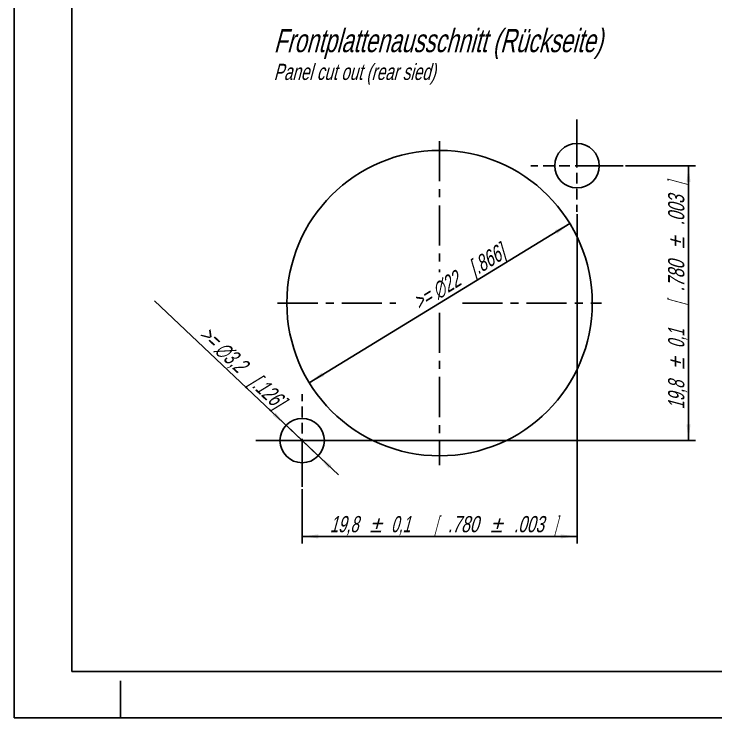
# Model space of a CAD drawing. Header units: millimetres. Extents: x 0 to 420, y 0 to 297.
# Drawn here: x 0 to 151.7, y 0 to 152.1 of the extents above; entities that cross this region are included whole.
import ezdxf
from ezdxf.enums import TextEntityAlignment as Align

# ---------------------------------------------------------------- set-up
doc = ezdxf.new("R2010")
doc.units = ezdxf.units.MM
doc.header["$LTSCALE"] = 23.1
doc.linetypes.add('CENTER', pattern=[0.6, 0.375, -0.075, 0.075, -0.075])
doc.linetypes.add('PHANTOM', pattern=[0.8, 0.45, -0.05, 0.1, -0.05, 0.1, -0.05])
doc.layers.get('0').update_dxf_attribs({"linetype": 'CONTINUOUS'})
doc.layers.add('DEFAULT_1', color=7, linetype='CENTER')
doc.layers.add('ZEICHNUNGSBEMASSUNGEN', color=7, linetype='CONTINUOUS')
doc.styles.get("Standard").update_dxf_attribs({"font": 'txt', "width": 0.7})
doc.styles.add('TEXTSTYLE_3', font='gdt', dxfattribs={"width": 0.7})
doc.dimstyles.new('DIMSTYLE_4', dxfattribs={"dimtxt": 3.5, "dimasz": 3.5, "dimexe": 0.18, "dimexo": 0.0625, "dimgap": 0.09, "dimtad": 1, "dimdec": 4, "dimlfac": 0.333333, "dimdsep": 46, "dimtxsty": 'STANDARD', "dimblk": '_FILLED', "dimblk1": '_FILLED', "dimblk2": '_FILLED', "dimcen": 0.09, "dimclrt": 5, "dimadec": 0, "dimazin": 0, "dimtp": 0.1, "dimtm": 0.1, "dimtfac": 1, "dimtdec": 4, "dimtofl": 0, "dimtmove": 0, "dimatfit": 3, "dimldrblk": '_FILLED', "dimfxl": 1, "dimtolj": 1, "dimarcsym": 0})
doc.dimstyles.new('DIMSTYLE_5', dxfattribs={"dimtxt": 3.5, "dimasz": 3.5, "dimexe": 0.18, "dimexo": 0.0625, "dimgap": 0.09, "dimtad": 1, "dimdec": 4, "dimlfac": 0.333333, "dimdsep": 46, "dimtxsty": 'STANDARD', "dimblk": '_FILLED', "dimblk1": '_FILLED', "dimblk2": '_FILLED', "dimcen": 0.09, "dimclrt": 5, "dimadec": 0, "dimazin": 0, "dimtp": 0.2, "dimtm": 0.2, "dimtfac": 1, "dimtdec": 4, "dimtofl": 0, "dimtmove": 0, "dimatfit": 3, "dimldrblk": '_FILLED', "dimfxl": 1, "dimtolj": 1, "dimarcsym": 0})
doc.dimstyles.new('DIMSTYLE_6', dxfattribs={"dimtxt": 3.5, "dimasz": 3.5, "dimexe": 0.18, "dimexo": 0.0625, "dimgap": 0.09, "dimtad": 1, "dimdec": 4, "dimlfac": 0.333333, "dimdsep": 46, "dimtxsty": 'STANDARD', "dimblk": '_FILLED', "dimblk1": '_FILLED', "dimblk2": '_FILLED', "dimcen": 0.09, "dimclrt": 5, "dimadec": 0, "dimazin": 0, "dimtol": 1, "dimtp": 0.1, "dimtm": 0.1, "dimtfac": 1, "dimtdec": 4, "dimtofl": 0, "dimtmove": 0, "dimatfit": 3, "dimldrblk": '_FILLED', "dimfxl": 1, "dimtolj": 1, "dimarcsym": 0})

# ---------------------------------------------------------------- blocks, each defined once
blk = doc.blocks.new('_FILLED')
at = {"color": 0, "linetype": 'BYBLOCK'}
blk.add_solid([(0, 0), (-1, 0.125), (-1, -0.125)], dxfattribs=at)
blk = doc.blocks.new('*D9')
at = {"layer": 'ZEICHNUNGSBEMASSUNGEN', "color": 2, "linetype": 'CONTINUOUS'}
for p in [(120.12, 106.84), (63.79, 72.46)]:
    blk.add_line(p, (91.96, 89.65), dxfattribs=at)
at = {"layer": 'ZEICHNUNGSBEMASSUNGEN', "color": 2, "linetype": 'CONTINUOUS', "xscale": 3.5, "yscale": 3.5, "zscale": 3.5}
for p, rotation in [((120.12, 106.84), 31.4000605431), ((63.79, 72.46), 211.4000605431)]:
    blk.add_blockref('_FILLED', p, dxfattribs=dict(at, rotation=rotation))
at = {"layer": 'ZEICHNUNGSBEMASSUNGEN', "color": 5, "linetype": 'CONTINUOUS', "insert": (95.22, 96.8), "char_height": 3.5, "width": 34.1667, "attachment_point": 2, "rotation": 31.4001, "line_spacing_factor": 0.9}
blk.add_mtext('\\Q15.0;>= \\Fgdt;{\\Fgdt;n}\\Ftxt;22{\\Ftxt.shx;\\W1.000000;\\H3.500000; }[.866]', dxfattribs=at)
blk = doc.blocks.new('*D10')
at = {"layer": 'ZEICHNUNGSBEMASSUNGEN', "color": 2, "linetype": 'CONTINUOUS'}
for p, q in [((121.66, 108.85), (121.66, 37.73)), ((62.26, 49.45), (62.26, 37.73)), ((62.26, 39.23), (91.96, 39.23)), ((121.66, 39.23), (91.96, 39.23))]:
    blk.add_line(p, q, dxfattribs=at)
at = {"layer": 'ZEICHNUNGSBEMASSUNGEN', "color": 2, "linetype": 'CONTINUOUS', "xscale": 3.5, "yscale": 3.5, "zscale": 3.5, "rotation": 180}
blk.add_blockref('_FILLED', (62.26, 39.23), dxfattribs=at)
at = {"layer": 'ZEICHNUNGSBEMASSUNGEN', "color": 2, "linetype": 'CONTINUOUS', "xscale": 3.5, "yscale": 3.5, "zscale": 3.5}
blk.add_blockref('_FILLED', (121.66, 39.23), dxfattribs=at)
at = {"layer": 'ZEICHNUNGSBEMASSUNGEN', "color": 5, "linetype": 'CONTINUOUS', "oblique": 15}
for s, width, p in [('19,8', 0.678571, (71.34, 40.13)), ('0,1', 0.642857, (83.55, 40.13)), ('[', 0.428571, (91.17, 40.13)), ('.780', 0.732143, (97.05, 40.13)), ('.003', 0.714286, (111.25, 40.13)), (']', 0.428571, (117, 40.13))]:
    blk.add_text(s, height=3.5, dxfattribs=dict(at, width=width)).set_placement(p, align=Align.CENTER)
at = {"layer": 'ZEICHNUNGSBEMASSUNGEN', "color": 5, "linetype": 'CONTINUOUS', "style": 'TEXTSTYLE_3', "oblique": 15}
for p in [(78.13, 40.13), (104.21, 40.13)]:
    blk.add_text('`', height=3.5, dxfattribs=at).set_placement(p, align=Align.CENTER)
blk = doc.blocks.new('*D11')
at = {"layer": 'ZEICHNUNGSBEMASSUNGEN', "color": 2, "linetype": 'CONTINUOUS'}
for p, q in [((132.16, 119.35), (147.26, 119.35)), ((145.76, 119.35), (145.76, 89.65)), ((145.76, 59.95), (145.76, 89.65)), ((52.76, 59.95), (147.26, 59.95))]:
    blk.add_line(p, q, dxfattribs=at)
at = {"layer": 'ZEICHNUNGSBEMASSUNGEN', "color": 2, "linetype": 'CONTINUOUS', "xscale": 3.5, "yscale": 3.5, "zscale": 3.5}
for p, rotation in [((145.76, 119.35), 90), ((145.76, 59.95), 270)]:
    blk.add_blockref('_FILLED', p, dxfattribs=dict(at, rotation=rotation))
at = {"layer": 'ZEICHNUNGSBEMASSUNGEN', "color": 5, "linetype": 'CONTINUOUS', "oblique": 15}
for s, width, p in [(']', 0.428571, (144.85, 115.45)), ('.003', 0.714286, (144.85, 109.7)), ('.780', 0.732143, (144.85, 95.49)), ('[', 0.428571, (144.85, 89.61)), ('0,1', 0.642857, (144.85, 81.99)), ('19,8', 0.678571, (144.85, 69.78))]:
    blk.add_text(s, height=3.5, rotation=90, dxfattribs=dict(at, width=width)).set_placement(p, align=Align.CENTER)
at = {"layer": 'ZEICHNUNGSBEMASSUNGEN', "color": 5, "linetype": 'CONTINUOUS', "style": 'TEXTSTYLE_3', "oblique": 15}
for p in [(144.85, 102.66), (144.85, 76.57)]:
    blk.add_text('`', height=3.5, rotation=90, dxfattribs=at).set_placement(p, align=Align.CENTER)
blk = doc.blocks.new('*D13')
at = {"layer": 'ZEICHNUNGSBEMASSUNGEN', "color": 2, "linetype": 'CONTINUOUS'}
for p, q in [((62.26, 59.95), (30.38, 90.12)), ((58.77, 63.25), (62.26, 59.95)), ((65.74, 56.65), (62.26, 59.95)), ((62.26, 59.95), (70.1, 52.53))]:
    blk.add_line(p, q, dxfattribs=at)
at = {"layer": 'ZEICHNUNGSBEMASSUNGEN', "color": 2, "linetype": 'CONTINUOUS', "xscale": 3.5, "yscale": 3.5, "zscale": 3.5}
for p, rotation in [((58.77, 63.25), 316.5769711991), ((65.74, 56.65), 136.5773043382)]:
    blk.add_blockref('_FILLED', p, dxfattribs=dict(at, rotation=rotation))
at = {"layer": 'ZEICHNUNGSBEMASSUNGEN', "color": 5, "linetype": 'CONTINUOUS', "insert": (58.95, 69.15), "char_height": 3.5, "width": 35.1667, "attachment_point": 3, "rotation": 316.5774, "line_spacing_factor": 0.9}
blk.add_mtext('\\Q15.0;>= \\Fgdt;{\\Fgdt;n}\\Ftxt;3,2{\\Ftxt.shx;\\W1.000000;\\H3.500000; }[.126]', dxfattribs=at)

msp = doc.modelspace()

# ---------------------------------------------------------------- linework, layer by layer
at = {"color": 7, "linetype": 'CONTINUOUS'}
for p, q in [((0, 297), (0, 0)), ((12.5, 287), (12.5, 10)), ((12.5, 10), (410, 10)), ((23, 0), (23, 8)), ((0, 0), (420, 0))]:
    msp.add_line(p, q, dxfattribs=at)
at = {"color": 2, "linetype": 'PHANTOM'}
for p, q in [((121.656683, 129.349009), (121.656683, 109.349009)), ((131.656683, 119.349009), (111.656683, 119.349009)), ((62.256683, 49.949009), (62.256683, 69.949009)), ((52.256683, 59.949009), (72.256683, 59.949009))]:
    msp.add_line(p, q, dxfattribs=at)
at = {"color": 7, "linetype": 'CONTINUOUS'}
for centre, radius in [((121.656683, 119.349009), 4.8), ((91.956683, 89.649009), 33), ((62.256683, 59.949009), 4.8)]:
    msp.add_circle(centre, radius, dxfattribs=at)
at = {"layer": 'DEFAULT_1', "color": 2, "linetype": 'CENTER'}
for p, q in [((91.956683, 124.649009), (91.956683, 96.348138)), ((56.956683, 89.649009), (82.470618, 89.649009)), ((96.901708, 89.649009), (126.956683, 89.649009)), ((91.956683, 87.54736), (91.956683, 54.649009))]:
    msp.add_line(p, q, dxfattribs=at)

# ---------------------------------------------------------------- texts
at = {"color": 5, "linetype": 'CONTINUOUS', "insert": (56.109157, 148.890453), "char_height": 5, "width": 110.88095238, "attachment_point": 1, "line_spacing_factor": 0.9}
msp.add_mtext('\\Q15.0;Frontplattenausschnitt (Rückseite)\\P\\H3.5;Panel cut out (rear sied)', dxfattribs=at)

# ---------------------------------------------------------------- dimensions: what is measured, and where the dimension line sits
at = {"layer": 'ZEICHNUNGSBEMASSUNGEN', "color": 2, "linetype": 'CONTINUOUS'}
dim = msp.add_linear_dim(base=(145.760415, 119.349009), p1=(52.756683, 59.949009), p2=(132.156683, 119.349009), angle=90, dimstyle='DIMSTYLE_6', dxfattribs=at)
dim.commit()
dim.dimension.update_dxf_attribs({"geometry": '*D11', "text_midpoint": (144.420765, 88.1555), "dimtype": 160})
dim = msp.add_linear_dim(base=(121.656683, 39.228505), p1=(62.256683, 49.449009), p2=(121.656683, 108.849009), dimstyle='DIMSTYLE_6', dxfattribs=at)
dim.commit()
dim.dimension.update_dxf_attribs({"geometry": '*D10', "text_midpoint": (89.420335, 41.884372), "dimtype": 160})
for p1, p2, dimstyle, picture, middle in [((120.123841, 106.842357), (63.789525, 72.455662), 'DIMSTYLE_5', '*D9', (93.940496, 95.341285)), ((58.770428, 63.248407), (65.742938, 56.649611), 'DIMSTYLE_4', '*D13', (41.268235, 76.029668))]:
    dim = msp.add_diameter_dim_2p(p1=p1, p2=p2, text='>= <>', dimstyle=dimstyle, dxfattribs=at)
    dim.commit()
    dim.dimension.update_dxf_attribs({"geometry": picture, "text_midpoint": middle, "dimtype": 163})

doc.saveas('drawing.dxf')
